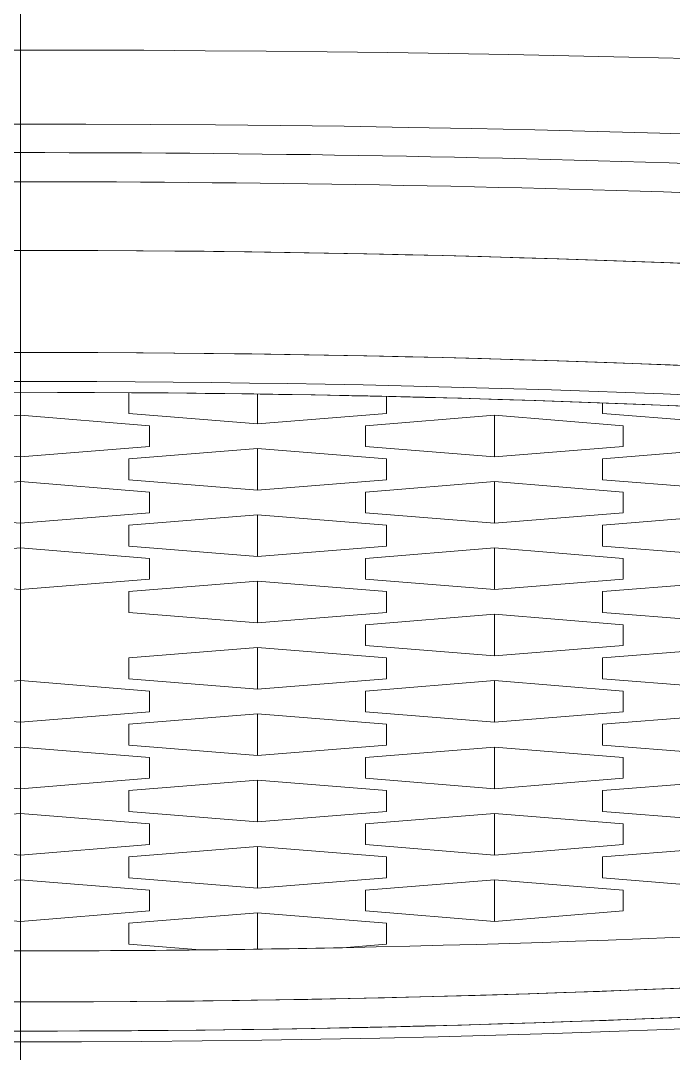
# Model space of a CAD drawing. Extents: x 6453 to 7582, y 0 to 827.
# Drawn here: x 6755.186 to 6757.719, y 201.341 to 205.349 of the extents above; entities that cross this region are included whole.
import ezdxf

# ---------------------------------------------------------------- set-up
doc = ezdxf.new("R2010")
doc.units = 0
doc.header["$LTSCALE"] = 30
doc.header["$MEASUREMENT"] = 0
doc.linetypes.add('CENTER', pattern=[2, 1.25, -0.25, 0.25, -0.25])
doc.layers.add('1', color=7, linetype='CONTINUOUS')
doc.layers.add('DEF_LAYER_ASSEM_MEMBER', color=7, linetype='CONTINUOUS')

msp = doc.modelspace()

# ---------------------------------------------------------------- linework, layer by layer
at = {"layer": '1', "color": 7, "linetype": 'Continuous', "lineweight": 18}
for p, q in [((6755.6051, 203.9051), (6755.6051, 203.8248)), ((6755.6051, 203.8248), (6755.6051, 203.9051)), ((6755.6051, 203.8248), (6755.6051, 203.9051)), ((6755.6051, 203.9051), (6755.6051, 203.8248)), ((6755.6051, 203.8248), (6755.6051, 203.9051)), ((6756.1051, 203.7844), (6756.1051, 203.8998)), ((6756.1051, 203.7844), (6756.1051, 203.8998)), ((6756.1051, 203.8998), (6756.1051, 203.7844)), ((6756.1051, 203.7844), (6756.1051, 203.8998)), ((6756.6051, 203.8905), (6756.6051, 203.8248)), ((6756.6051, 203.8904), (6756.6051, 203.8248)), ((6756.6051, 203.8248), (6756.6051, 203.8904)), ((6756.6051, 203.8904), (6756.6051, 203.8248)), ((6756.6051, 203.8248), (6756.6051, 203.8904)), ((6757.4436, 203.8248), (6757.4436, 203.8655)), ((6757.4436, 203.8248), (6757.4436, 203.8655)), ((6757.4436, 203.8655), (6757.4436, 203.8248)), ((6757.4436, 203.8248), (6757.4436, 203.8655)), ((6757.4436, 203.8655), (6757.4436, 203.8248)), ((6754.6858, 203.7769), (6755.1858, 203.8173)), ((6755.1858, 203.8173), (6754.6858, 203.7769)), ((6754.6858, 203.7769), (6755.1858, 203.8173)), ((6755.1858, 203.8173), (6754.6858, 203.7769)), ((6755.1858, 203.6556), (6755.1858, 203.8174)), ((6755.1858, 203.8174), (6755.1858, 203.6556)), ((6755.1858, 203.6556), (6755.1858, 203.8174)), ((6755.1858, 203.6556), (6755.1858, 203.8174)), ((6755.6858, 203.7769), (6755.1858, 203.8173)), ((6755.1858, 203.8173), (6755.6858, 203.7769)), ((6755.1858, 203.8173), (6755.6858, 203.7769)), ((6755.6858, 203.7769), (6755.1858, 203.8173)), ((6755.6051, 203.8248), (6756.1051, 203.7844)), ((6756.1051, 203.7844), (6755.6051, 203.8248)), ((6756.1051, 203.7844), (6755.6051, 203.8248)), ((6755.6051, 203.8248), (6756.1051, 203.7844)), ((6756.6051, 203.8248), (6756.1051, 203.7844)), ((6756.1051, 203.7844), (6756.6051, 203.8248)), ((6756.6051, 203.8248), (6756.1051, 203.7844)), ((6756.1051, 203.7844), (6756.6051, 203.8248)), ((6756.5243, 203.7769), (6757.0243, 203.8173)), ((6757.0243, 203.8173), (6756.5243, 203.7769)), ((6756.5243, 203.7769), (6757.0243, 203.8173)), ((6757.0243, 203.8173), (6756.5243, 203.7769)), ((6757.0243, 203.8174), (6757.0243, 203.6556)), ((6757.0243, 203.6556), (6757.0243, 203.8174)), ((6757.0243, 203.6556), (6757.0243, 203.8174)), ((6757.0243, 203.6556), (6757.0243, 203.8174)), ((6757.0243, 203.8173), (6757.5243, 203.7769)), ((6757.5243, 203.7769), (6757.0243, 203.8173)), ((6757.0243, 203.8173), (6757.5243, 203.7769)), ((6757.5243, 203.7769), (6757.0243, 203.8173)), ((6757.9436, 203.7844), (6757.4436, 203.8248)), ((6757.4436, 203.8248), (6757.9436, 203.7844)), ((6757.9436, 203.7844), (6757.4436, 203.8248)), ((6757.4436, 203.8248), (6757.9436, 203.7844)), ((6755.6858, 203.7769), (6755.6858, 203.6961)), ((6755.6858, 203.7769), (6755.6858, 203.6961)), ((6755.6858, 203.6961), (6755.6858, 203.7769)), ((6755.6858, 203.7769), (6755.6858, 203.6961)), ((6755.6858, 203.6961), (6755.6858, 203.7769)), ((6756.5243, 203.6961), (6756.5243, 203.7769)), ((6756.5243, 203.6961), (6756.5243, 203.7769)), ((6756.5243, 203.7769), (6756.5243, 203.6961)), ((6756.5243, 203.6961), (6756.5243, 203.7769)), ((6756.5243, 203.7769), (6756.5243, 203.6961)), ((6757.5243, 203.6961), (6757.5243, 203.7769)), ((6757.5243, 203.7769), (6757.5243, 203.6961)), ((6757.5243, 203.7769), (6757.5243, 203.6961)), ((6757.5243, 203.6961), (6757.5243, 203.7769)), ((6757.5243, 203.7769), (6757.5243, 203.6961)), ((6755.1858, 203.6556), (6754.6858, 203.6961)), ((6754.6858, 203.6961), (6755.1858, 203.6556)), ((6755.1858, 203.6556), (6754.6858, 203.6961)), ((6754.6858, 203.6961), (6755.1858, 203.6556)), ((6755.6858, 203.6961), (6755.1858, 203.6556)), ((6755.1858, 203.6556), (6755.6858, 203.6961)), ((6755.6858, 203.6961), (6755.1858, 203.6556)), ((6755.1858, 203.6556), (6755.6858, 203.6961)), ((6756.1051, 203.6886), (6755.6051, 203.6482)), ((6755.6051, 203.6482), (6756.1051, 203.6886)), ((6755.6051, 203.6482), (6756.1051, 203.6886)), ((6756.1051, 203.6886), (6755.6051, 203.6482)), ((6756.1051, 203.6886), (6756.6051, 203.6482)), ((6756.1051, 203.5269), (6756.1051, 203.6886)), ((6756.1051, 203.5269), (6756.1051, 203.6886)), ((6756.6051, 203.6482), (6756.1051, 203.6886)), ((6756.1051, 203.6886), (6756.1051, 203.5269)), ((6756.1051, 203.6886), (6756.6051, 203.6482)), ((6756.1051, 203.5269), (6756.1051, 203.6886)), ((6756.6051, 203.6482), (6756.1051, 203.6886)), ((6757.0243, 203.6556), (6756.5243, 203.6961)), ((6756.5243, 203.6961), (6757.0243, 203.6556)), ((6757.0243, 203.6556), (6756.5243, 203.6961)), ((6756.5243, 203.6961), (6757.0243, 203.6556)), ((6757.0243, 203.6556), (6757.5243, 203.6961)), ((6757.5243, 203.6961), (6757.0243, 203.6556)), ((6757.0243, 203.6556), (6757.5243, 203.6961)), ((6757.5243, 203.6961), (6757.0243, 203.6556)), ((6757.9436, 203.6886), (6757.4436, 203.6482)), ((6757.4436, 203.6482), (6757.9436, 203.6886)), ((6757.4436, 203.6482), (6757.9436, 203.6886)), ((6757.9436, 203.6886), (6757.4436, 203.6482)), ((6755.6051, 203.6482), (6755.6051, 203.5673)), ((6755.6051, 203.5673), (6755.6051, 203.6482)), ((6755.6051, 203.5673), (6755.6051, 203.6482)), ((6755.6051, 203.6482), (6755.6051, 203.5673)), ((6755.6051, 203.5673), (6755.6051, 203.6482)), ((6756.6051, 203.6482), (6756.6051, 203.5673)), ((6756.6051, 203.6482), (6756.6051, 203.5673)), ((6756.6051, 203.5673), (6756.6051, 203.6482)), ((6756.6051, 203.6482), (6756.6051, 203.5673)), ((6756.6051, 203.5673), (6756.6051, 203.6482)), ((6757.4436, 203.5673), (6757.4436, 203.6482)), ((6757.4436, 203.5673), (6757.4436, 203.6482)), ((6757.4436, 203.6482), (6757.4436, 203.5673)), ((6757.4436, 203.5673), (6757.4436, 203.6482)), ((6757.4436, 203.6482), (6757.4436, 203.5673)), ((6755.6051, 203.5673), (6756.1051, 203.5269)), ((6756.1051, 203.5269), (6755.6051, 203.5673)), ((6756.1051, 203.5269), (6755.6051, 203.5673)), ((6755.6051, 203.5673), (6756.1051, 203.5269)), ((6756.6051, 203.5673), (6756.1051, 203.5269)), ((6756.1051, 203.5269), (6756.6051, 203.5673)), ((6756.6051, 203.5673), (6756.1051, 203.5269)), ((6756.1051, 203.5269), (6756.6051, 203.5673)), ((6757.9436, 203.5269), (6757.4436, 203.5673)), ((6757.4436, 203.5673), (6757.9436, 203.5269)), ((6757.9436, 203.5269), (6757.4436, 203.5673)), ((6757.4436, 203.5673), (6757.9436, 203.5269)), ((6755.1858, 203.5599), (6754.6858, 203.5194)), ((6754.6858, 203.5194), (6755.1858, 203.5599)), ((6755.1858, 203.5599), (6754.6858, 203.5194)), ((6754.6858, 203.5194), (6755.1858, 203.5599)), ((6755.1858, 203.5599), (6755.6858, 203.5194)), ((6755.1858, 203.5599), (6755.1858, 203.3981)), ((6755.1858, 203.3981), (6755.1858, 203.5599)), ((6755.1858, 203.3981), (6755.1858, 203.5599)), ((6755.6858, 203.5194), (6755.1858, 203.5599)), ((6755.1858, 203.5599), (6755.6858, 203.5194)), ((6755.1858, 203.3981), (6755.1858, 203.5599)), ((6755.6858, 203.5194), (6755.1858, 203.5599)), ((6756.5243, 203.5194), (6757.0243, 203.5599)), ((6757.0243, 203.5599), (6756.5243, 203.5194)), ((6756.5243, 203.5194), (6757.0243, 203.5599)), ((6757.0243, 203.5599), (6756.5243, 203.5194)), ((6757.0243, 203.5599), (6757.5243, 203.5194)), ((6757.0243, 203.3981), (6757.0243, 203.5599)), ((6757.5243, 203.5194), (6757.0243, 203.5599)), ((6757.0243, 203.5599), (6757.5243, 203.5194)), ((6757.0243, 203.5599), (6757.0243, 203.3981)), ((6757.0243, 203.3981), (6757.0243, 203.5599)), ((6757.5243, 203.5194), (6757.0243, 203.5599)), ((6757.0243, 203.3981), (6757.0243, 203.5599)), ((6755.6858, 203.5194), (6755.6858, 203.4386)), ((6755.6858, 203.5194), (6755.6858, 203.4386)), ((6755.6858, 203.4386), (6755.6858, 203.5194)), ((6755.6858, 203.5194), (6755.6858, 203.4386)), ((6755.6858, 203.4386), (6755.6858, 203.5194)), ((6756.5243, 203.5194), (6756.5243, 203.4386)), ((6756.5243, 203.4386), (6756.5243, 203.5194)), ((6756.5243, 203.4386), (6756.5243, 203.5194)), ((6756.5243, 203.4386), (6756.5243, 203.5194)), ((6756.5243, 203.5194), (6756.5243, 203.4386)), ((6757.5243, 203.4386), (6757.5243, 203.5194)), ((6757.5243, 203.5194), (6757.5243, 203.4386)), ((6757.5243, 203.5194), (6757.5243, 203.4386)), ((6757.5243, 203.4386), (6757.5243, 203.5194)), ((6757.5243, 203.5194), (6757.5243, 203.4386)), ((6755.1858, 203.3981), (6754.6858, 203.4386)), ((6754.6858, 203.4386), (6755.1858, 203.3981)), ((6755.1858, 203.3981), (6754.6858, 203.4386)), ((6754.6858, 203.4386), (6755.1858, 203.3981)), ((6755.6858, 203.4386), (6755.1858, 203.3981)), ((6755.1858, 203.3981), (6755.6858, 203.4386)), ((6755.6858, 203.4386), (6755.1858, 203.3981)), ((6755.1858, 203.3981), (6755.6858, 203.4386)), ((6755.6051, 203.3907), (6756.1051, 203.4311)), ((6756.1051, 203.4311), (6755.6051, 203.3907)), ((6755.6051, 203.3907), (6756.1051, 203.4311)), ((6756.1051, 203.4311), (6755.6051, 203.3907)), ((6756.1051, 203.4311), (6756.6051, 203.3907)), ((6756.1051, 203.2694), (6756.1051, 203.4311)), ((6756.6051, 203.3907), (6756.1051, 203.4311)), ((6756.1051, 203.2694), (6756.1051, 203.4311)), ((6756.1051, 203.4311), (6756.6051, 203.3907)), ((6756.1051, 203.4311), (6756.1051, 203.2694)), ((6756.1051, 203.2694), (6756.1051, 203.4311)), ((6756.6051, 203.3907), (6756.1051, 203.4311)), ((6756.5243, 203.4386), (6757.0243, 203.3981)), ((6757.0243, 203.3981), (6756.5243, 203.4386)), ((6757.0243, 203.3981), (6756.5243, 203.4386)), ((6756.5243, 203.4386), (6757.0243, 203.3981)), ((6757.0243, 203.3981), (6757.5243, 203.4386)), ((6757.5243, 203.4386), (6757.0243, 203.3981)), ((6757.0243, 203.3981), (6757.5243, 203.4386)), ((6757.5243, 203.4386), (6757.0243, 203.3981)), ((6757.4436, 203.3907), (6757.9436, 203.4311)), ((6757.9436, 203.4311), (6757.4436, 203.3907)), ((6757.4436, 203.3907), (6757.9436, 203.4311)), ((6757.9436, 203.4311), (6757.4436, 203.3907)), ((6755.6051, 203.3098), (6755.6051, 203.3907)), ((6755.6051, 203.3907), (6755.6051, 203.3098)), ((6755.6051, 203.3098), (6755.6051, 203.3907)), ((6755.6051, 203.3098), (6755.6051, 203.3907)), ((6755.6051, 203.3907), (6755.6051, 203.3098)), ((6756.6051, 203.3907), (6756.6051, 203.3098)), ((6756.6051, 203.3098), (6756.6051, 203.3907)), ((6756.6051, 203.3907), (6756.6051, 203.3098)), ((6756.6051, 203.3907), (6756.6051, 203.3098)), ((6756.6051, 203.3098), (6756.6051, 203.3907)), ((6757.4436, 203.3098), (6757.4436, 203.3907)), ((6757.4436, 203.3907), (6757.4436, 203.3098)), ((6757.4436, 203.3098), (6757.4436, 203.3907)), ((6757.4436, 203.3098), (6757.4436, 203.3907)), ((6757.4436, 203.3907), (6757.4436, 203.3098)), ((6754.6858, 203.2619), (6755.1858, 203.3024)), ((6755.1858, 203.3024), (6754.6858, 203.2619)), ((6754.6858, 203.2619), (6755.1858, 203.3024)), ((6755.1858, 203.3024), (6754.6858, 203.2619)), ((6755.1858, 203.3024), (6755.6858, 203.2619)), ((6755.1858, 203.1406), (6755.1858, 203.3024)), ((6755.6858, 203.2619), (6755.1858, 203.3024)), ((6755.1858, 203.1406), (6755.1858, 203.3024)), ((6755.1858, 203.3024), (6755.6858, 203.2619)), ((6755.1858, 203.3024), (6755.1858, 203.1406)), ((6755.1858, 203.1406), (6755.1858, 203.3024)), ((6755.6858, 203.2619), (6755.1858, 203.3024)), ((6755.6051, 203.3098), (6756.1051, 203.2694)), ((6756.1051, 203.2694), (6755.6051, 203.3098)), ((6756.1051, 203.2694), (6755.6051, 203.3098)), ((6755.6051, 203.3098), (6756.1051, 203.2694)), ((6756.1051, 203.2694), (6756.6051, 203.3098)), ((6756.6051, 203.3098), (6756.1051, 203.2694)), ((6756.6051, 203.3098), (6756.1051, 203.2694)), ((6756.1051, 203.2694), (6756.6051, 203.3098)), ((6756.5243, 203.2619), (6757.0243, 203.3024)), ((6757.0243, 203.3024), (6756.5243, 203.2619)), ((6756.5243, 203.2619), (6757.0243, 203.3024)), ((6757.0243, 203.3024), (6756.5243, 203.2619)), ((6757.0243, 203.3024), (6757.5243, 203.2619)), ((6757.0243, 203.1406), (6757.0243, 203.3024)), ((6757.0243, 203.3024), (6757.0243, 203.1406)), ((6757.0243, 203.1406), (6757.0243, 203.3024)), ((6757.5243, 203.2619), (6757.0243, 203.3024)), ((6757.0243, 203.3024), (6757.5243, 203.2619)), ((6757.0243, 203.1406), (6757.0243, 203.3024)), ((6757.5243, 203.2619), (6757.0243, 203.3024)), ((6757.9436, 203.2694), (6757.4436, 203.3098)), ((6757.4436, 203.3098), (6757.9436, 203.2694)), ((6757.9436, 203.2694), (6757.4436, 203.3098)), ((6757.4436, 203.3098), (6757.9436, 203.2694)), ((6755.6858, 203.262), (6755.6858, 203.1811)), ((6755.6858, 203.2619), (6755.6858, 203.1811)), ((6755.6858, 203.1811), (6755.6858, 203.2619)), ((6755.6858, 203.2619), (6755.6858, 203.1811)), ((6755.6858, 203.1811), (6755.6858, 203.2619)), ((6756.5243, 203.1811), (6756.5243, 203.262)), ((6756.5243, 203.1811), (6756.5243, 203.2619)), ((6756.5243, 203.2619), (6756.5243, 203.1811)), ((6756.5243, 203.1811), (6756.5243, 203.2619)), ((6756.5243, 203.2619), (6756.5243, 203.1811)), ((6757.5243, 203.262), (6757.5243, 203.1811)), ((6757.5243, 203.1811), (6757.5243, 203.2619)), ((6757.5243, 203.2619), (6757.5243, 203.1811)), ((6757.5243, 203.1811), (6757.5243, 203.2619)), ((6757.5243, 203.2619), (6757.5243, 203.1811)), ((6754.6858, 203.1811), (6755.1858, 203.1406)), ((6755.1858, 203.1406), (6754.6858, 203.1811)), ((6755.1858, 203.1406), (6754.6858, 203.1811)), ((6754.6858, 203.1811), (6755.1858, 203.1406)), ((6755.1858, 203.1406), (6755.6858, 203.1811)), ((6755.6858, 203.1811), (6755.1858, 203.1406)), ((6755.6858, 203.1811), (6755.1858, 203.1406)), ((6755.1858, 203.1406), (6755.6858, 203.1811)), ((6755.6051, 203.1332), (6756.1051, 203.1736)), ((6756.1051, 203.1736), (6755.6051, 203.1332)), ((6755.6051, 203.1332), (6756.1051, 203.1736)), ((6756.1051, 203.1736), (6755.6051, 203.1332)), ((6756.1051, 203.0119), (6756.1051, 203.1736)), ((6756.1051, 203.1736), (6756.1051, 203.0119)), ((6756.1051, 203.0119), (6756.1051, 203.1736)), ((6756.6051, 203.1332), (6756.1051, 203.1736)), ((6756.1051, 203.1736), (6756.6051, 203.1332)), ((6756.1051, 203.1736), (6756.6051, 203.1332)), ((6756.1051, 203.0119), (6756.1051, 203.1736)), ((6756.6051, 203.1332), (6756.1051, 203.1736)), ((6757.0243, 203.1406), (6756.5243, 203.1811)), ((6756.5243, 203.1811), (6757.0243, 203.1406)), ((6757.0243, 203.1406), (6756.5243, 203.1811)), ((6756.5243, 203.1811), (6757.0243, 203.1406)), ((6757.5243, 203.1811), (6757.0243, 203.1406)), ((6757.0243, 203.1406), (6757.5243, 203.1811)), ((6757.5243, 203.1811), (6757.0243, 203.1406)), ((6757.0243, 203.1406), (6757.5243, 203.1811)), ((6757.4436, 203.1332), (6757.9436, 203.1736)), ((6757.9436, 203.1736), (6757.4436, 203.1332)), ((6757.4436, 203.1332), (6757.9436, 203.1736)), ((6757.9436, 203.1736), (6757.4436, 203.1332)), ((6755.6051, 203.0523), (6755.6051, 203.1332)), ((6755.6051, 203.0523), (6755.6051, 203.1332)), ((6755.6051, 203.1332), (6755.6051, 203.0523)), ((6755.6051, 203.0523), (6755.6051, 203.1332)), ((6755.6051, 203.1332), (6755.6051, 203.0523)), ((6756.6051, 203.1332), (6756.6051, 203.0523)), ((6756.6051, 203.1332), (6756.6051, 203.0523)), ((6756.6051, 203.0523), (6756.6051, 203.1332)), ((6756.6051, 203.1332), (6756.6051, 203.0523)), ((6756.6051, 203.0523), (6756.6051, 203.1332)), ((6757.4436, 203.0523), (6757.4436, 203.1332)), ((6757.4436, 203.1332), (6757.4436, 203.0523)), ((6757.4436, 203.0523), (6757.4436, 203.1332)), ((6757.4436, 203.0523), (6757.4436, 203.1332)), ((6757.4436, 203.1332), (6757.4436, 203.0523)), ((6756.1051, 203.0119), (6755.6051, 203.0523)), ((6755.6051, 203.0523), (6756.1051, 203.0119)), ((6756.1051, 203.0119), (6755.6051, 203.0523)), ((6755.6051, 203.0523), (6756.1051, 203.0119)), ((6756.6051, 203.0523), (6756.1051, 203.0119)), ((6756.1051, 203.0119), (6756.6051, 203.0523)), ((6756.6051, 203.0523), (6756.1051, 203.0119)), ((6756.1051, 203.0119), (6756.6051, 203.0523)), ((6757.4436, 203.0523), (6757.9436, 203.0119)), ((6757.9436, 203.0119), (6757.4436, 203.0523)), ((6757.9436, 203.0119), (6757.4436, 203.0523)), ((6757.4436, 203.0523), (6757.9436, 203.0119)), ((6757.0243, 203.0449), (6756.5243, 203.0044)), ((6756.5243, 203.0044), (6757.0243, 203.0449)), ((6757.0243, 203.0449), (6756.5243, 203.0044)), ((6756.5243, 203.0044), (6757.0243, 203.0449)), ((6757.0243, 203.0449), (6757.5243, 203.0044)), ((6757.0243, 202.8832), (6757.0243, 203.0449)), ((6757.0243, 203.0449), (6757.0243, 202.8832)), ((6757.0243, 202.8832), (6757.0243, 203.0449)), ((6757.5243, 203.0044), (6757.0243, 203.0449)), ((6757.0243, 203.0449), (6757.5243, 203.0044)), ((6757.0243, 202.8832), (6757.0243, 203.0449)), ((6757.5243, 203.0044), (6757.0243, 203.0449)), ((6756.5243, 203.0044), (6756.5243, 202.9236)), ((6756.5243, 202.9236), (6756.5243, 203.0044)), ((6756.5243, 202.9236), (6756.5243, 203.0044)), ((6756.5243, 203.0044), (6756.5243, 202.9236)), ((6757.5243, 203.0044), (6757.5243, 202.9236)), ((6757.5243, 202.9236), (6757.5243, 203.0044)), ((6757.5243, 203.0044), (6757.5243, 202.9236)), ((6757.5243, 202.9236), (6757.5243, 203.0044)), ((6755.6051, 202.8757), (6756.1051, 202.9161)), ((6756.1051, 202.9161), (6755.6051, 202.8757)), ((6755.6051, 202.8757), (6756.1051, 202.9161)), ((6756.1051, 202.9161), (6755.6051, 202.8757)), ((6756.1051, 202.9161), (6756.6051, 202.8757)), ((6756.1051, 202.7544), (6756.1051, 202.9161)), ((6756.1051, 202.7544), (6756.1051, 202.9161)), ((6756.6051, 202.8757), (6756.1051, 202.9161)), ((6756.1051, 202.9161), (6756.6051, 202.8757)), ((6756.1051, 202.7544), (6756.1051, 202.9161)), ((6756.6051, 202.8757), (6756.1051, 202.9161)), ((6756.1051, 202.9161), (6756.1051, 202.7544)), ((6757.0243, 202.8832), (6756.5243, 202.9236)), ((6756.5243, 202.9236), (6757.0243, 202.8832)), ((6757.0243, 202.8832), (6756.5243, 202.9236)), ((6756.5243, 202.9236), (6757.0243, 202.8832)), ((6757.5243, 202.9236), (6757.0243, 202.8832)), ((6757.0243, 202.8832), (6757.5243, 202.9236)), ((6757.5243, 202.9236), (6757.0243, 202.8832)), ((6757.0243, 202.8832), (6757.5243, 202.9236)), ((6757.9436, 202.9161), (6757.4436, 202.8757)), ((6757.4436, 202.8757), (6757.9436, 202.9161)), ((6757.4436, 202.8757), (6757.9436, 202.9161)), ((6757.9436, 202.9161), (6757.4436, 202.8757)), ((6755.6051, 202.7948), (6755.6051, 202.8757)), ((6755.6051, 202.8757), (6755.6051, 202.7948)), ((6755.6051, 202.7948), (6755.6051, 202.8757)), ((6755.6051, 202.8757), (6755.6051, 202.7948)), ((6755.6051, 202.7948), (6755.6051, 202.8757)), ((6756.6051, 202.8757), (6756.6051, 202.7948)), ((6756.6051, 202.8757), (6756.6051, 202.7948)), ((6756.6051, 202.7948), (6756.6051, 202.8757)), ((6756.6051, 202.8757), (6756.6051, 202.7948)), ((6756.6051, 202.7948), (6756.6051, 202.8757)), ((6757.4436, 202.7948), (6757.4436, 202.8757)), ((6757.4436, 202.8757), (6757.4436, 202.7948)), ((6757.4436, 202.7948), (6757.4436, 202.8757)), ((6757.4436, 202.7948), (6757.4436, 202.8757)), ((6757.4436, 202.8757), (6757.4436, 202.7948)), ((6755.1858, 202.7874), (6754.6858, 202.747)), ((6754.6858, 202.747), (6755.1858, 202.7874)), ((6754.6858, 202.747), (6755.1858, 202.7874)), ((6755.1858, 202.7874), (6754.6858, 202.747)), ((6755.1858, 202.7874), (6755.1858, 202.6257)), ((6755.1858, 202.6257), (6755.1858, 202.7874)), ((6755.1858, 202.6257), (6755.1858, 202.7874)), ((6755.6858, 202.747), (6755.1858, 202.7874)), ((6755.1858, 202.7874), (6755.6858, 202.747)), ((6755.1858, 202.6257), (6755.1858, 202.7874)), ((6755.6858, 202.747), (6755.1858, 202.7874)), ((6755.1858, 202.7874), (6755.6858, 202.747)), ((6755.6051, 202.7948), (6756.1051, 202.7544)), ((6756.1051, 202.7544), (6755.6051, 202.7948)), ((6755.6051, 202.7948), (6756.1051, 202.7544)), ((6756.1051, 202.7544), (6755.6051, 202.7948)), ((6756.6051, 202.7948), (6756.1051, 202.7544)), ((6756.1051, 202.7544), (6756.6051, 202.7948)), ((6756.6051, 202.7948), (6756.1051, 202.7544)), ((6756.1051, 202.7544), (6756.6051, 202.7948)), ((6756.5243, 202.747), (6757.0243, 202.7874)), ((6757.0243, 202.7874), (6756.5243, 202.747)), ((6756.5243, 202.747), (6757.0243, 202.7874)), ((6757.0243, 202.7874), (6756.5243, 202.747)), ((6757.0243, 202.7874), (6757.5243, 202.747)), ((6757.0243, 202.6257), (6757.0243, 202.7874)), ((6757.5243, 202.747), (6757.0243, 202.7874)), ((6757.0243, 202.7874), (6757.0243, 202.6257)), ((6757.0243, 202.6257), (6757.0243, 202.7874)), ((6757.0243, 202.7874), (6757.5243, 202.747)), ((6757.0243, 202.6257), (6757.0243, 202.7874)), ((6757.5243, 202.747), (6757.0243, 202.7874)), ((6757.9436, 202.7544), (6757.4436, 202.7948)), ((6757.4436, 202.7948), (6757.9436, 202.7544)), ((6757.9436, 202.7544), (6757.4436, 202.7948)), ((6757.4436, 202.7948), (6757.9436, 202.7544)), ((6755.6858, 202.747), (6755.6858, 202.6661)), ((6755.6858, 202.747), (6755.6858, 202.6661)), ((6755.6858, 202.6661), (6755.6858, 202.747)), ((6755.6858, 202.747), (6755.6858, 202.6661)), ((6755.6858, 202.6661), (6755.6858, 202.747)), ((6756.5243, 202.6661), (6756.5243, 202.747)), ((6756.5243, 202.747), (6756.5243, 202.6661)), ((6756.5243, 202.6661), (6756.5243, 202.747)), ((6756.5243, 202.6661), (6756.5243, 202.747)), ((6756.5243, 202.747), (6756.5243, 202.6661)), ((6757.5243, 202.747), (6757.5243, 202.6661)), ((6757.5243, 202.6661), (6757.5243, 202.747)), ((6757.5243, 202.747), (6757.5243, 202.6661)), ((6757.5243, 202.747), (6757.5243, 202.6661)), ((6757.5243, 202.6661), (6757.5243, 202.747)), ((6755.1858, 202.6257), (6754.6858, 202.6661)), ((6754.6858, 202.6661), (6755.1858, 202.6257)), ((6755.1858, 202.6257), (6754.6858, 202.6661)), ((6754.6858, 202.6661), (6755.1858, 202.6257)), ((6755.6858, 202.6661), (6755.1858, 202.6257)), ((6755.1858, 202.6257), (6755.6858, 202.6661)), ((6755.6858, 202.6661), (6755.1858, 202.6257)), ((6755.1858, 202.6257), (6755.6858, 202.6661)), ((6755.6051, 202.6182), (6756.1051, 202.6586)), ((6756.1051, 202.6586), (6755.6051, 202.6182)), ((6755.6051, 202.6182), (6756.1051, 202.6586)), ((6756.1051, 202.6586), (6755.6051, 202.6182)), ((6756.1051, 202.6586), (6756.1051, 202.4969)), ((6756.1051, 202.4969), (6756.1051, 202.6586)), ((6756.1051, 202.6586), (6756.6051, 202.6182)), ((6756.1051, 202.4969), (6756.1051, 202.6586)), ((6756.6051, 202.6182), (6756.1051, 202.6586)), ((6756.1051, 202.6586), (6756.6051, 202.6182)), ((6756.1051, 202.4969), (6756.1051, 202.6586)), ((6756.6051, 202.6182), (6756.1051, 202.6586)), ((6756.5243, 202.6661), (6757.0243, 202.6257)), ((6757.0243, 202.6257), (6756.5243, 202.6661)), ((6757.0243, 202.6257), (6756.5243, 202.6661)), ((6756.5243, 202.6661), (6757.0243, 202.6257)), ((6757.0243, 202.6257), (6757.5243, 202.6661)), ((6757.5243, 202.6661), (6757.0243, 202.6257)), ((6757.5243, 202.6661), (6757.0243, 202.6257)), ((6757.0243, 202.6257), (6757.5243, 202.6661)), ((6757.9436, 202.6586), (6757.4436, 202.6182)), ((6757.4436, 202.6182), (6757.9436, 202.6586)), ((6757.4436, 202.6182), (6757.9436, 202.6586)), ((6757.9436, 202.6586), (6757.4436, 202.6182)), ((6755.6051, 202.5373), (6755.6051, 202.6182)), ((6755.6051, 202.5373), (6755.6051, 202.6182)), ((6755.6051, 202.6182), (6755.6051, 202.5373)), ((6755.6051, 202.5373), (6755.6051, 202.6182)), ((6755.6051, 202.6182), (6755.6051, 202.5373)), ((6756.6051, 202.6182), (6756.6051, 202.5373)), ((6756.6051, 202.6182), (6756.6051, 202.5373)), ((6756.6051, 202.5373), (6756.6051, 202.6182)), ((6756.6051, 202.6182), (6756.6051, 202.5373)), ((6756.6051, 202.5373), (6756.6051, 202.6182)), ((6757.4436, 202.5373), (6757.4436, 202.6182)), ((6757.4436, 202.6182), (6757.4436, 202.5373)), ((6757.4436, 202.5373), (6757.4436, 202.6182)), ((6757.4436, 202.5373), (6757.4436, 202.6182)), ((6757.4436, 202.6182), (6757.4436, 202.5373)), ((6754.6858, 202.4895), (6755.1858, 202.5299)), ((6755.1858, 202.5299), (6754.6858, 202.4895)), ((6754.6858, 202.4895), (6755.1858, 202.5299)), ((6755.1858, 202.5299), (6754.6858, 202.4895)), ((6755.1858, 202.5299), (6755.6858, 202.4895)), ((6755.1858, 202.3682), (6755.1858, 202.5299)), ((6755.1858, 202.3682), (6755.1858, 202.5299)), ((6755.6858, 202.4895), (6755.1858, 202.5299)), ((6755.1858, 202.5299), (6755.1858, 202.3682)), ((6755.1858, 202.5299), (6755.6858, 202.4895)), ((6755.1858, 202.3682), (6755.1858, 202.5299)), ((6755.6858, 202.4895), (6755.1858, 202.5299)), ((6756.1051, 202.4969), (6755.6051, 202.5373)), ((6755.6051, 202.5373), (6756.1051, 202.4969)), ((6756.1051, 202.4969), (6755.6051, 202.5373)), ((6755.6051, 202.5373), (6756.1051, 202.4969)), ((6756.6051, 202.5373), (6756.1051, 202.4969)), ((6756.1051, 202.4969), (6756.6051, 202.5373)), ((6756.6051, 202.5373), (6756.1051, 202.4969)), ((6756.1051, 202.4969), (6756.6051, 202.5373)), ((6756.5243, 202.4895), (6757.0243, 202.5299)), ((6757.0243, 202.5299), (6756.5243, 202.4895)), ((6756.5243, 202.4895), (6757.0243, 202.5299)), ((6757.0243, 202.5299), (6756.5243, 202.4895)), ((6757.0243, 202.5299), (6757.0243, 202.3682)), ((6757.0243, 202.5299), (6757.5243, 202.4895)), ((6757.0243, 202.3682), (6757.0243, 202.5299)), ((6757.5243, 202.4895), (6757.0243, 202.5299)), ((6757.0243, 202.5299), (6757.5243, 202.4895)), ((6757.0243, 202.3682), (6757.0243, 202.5299)), ((6757.0243, 202.3682), (6757.0243, 202.5299)), ((6757.5243, 202.4895), (6757.0243, 202.5299)), ((6757.9436, 202.4969), (6757.4436, 202.5373)), ((6757.4436, 202.5373), (6757.9436, 202.4969)), ((6757.9436, 202.4969), (6757.4436, 202.5373)), ((6757.4436, 202.5373), (6757.9436, 202.4969)), ((6755.6858, 202.4895), (6755.6858, 202.4086)), ((6755.6858, 202.4086), (6755.6858, 202.4895)), ((6755.6858, 202.4895), (6755.6858, 202.4086)), ((6755.6858, 202.4895), (6755.6858, 202.4086)), ((6755.6858, 202.4086), (6755.6858, 202.4895)), ((6756.5243, 202.4086), (6756.5243, 202.4895)), ((6756.5243, 202.4086), (6756.5243, 202.4895)), ((6756.5243, 202.4895), (6756.5243, 202.4086)), ((6756.5243, 202.4086), (6756.5243, 202.4895)), ((6756.5243, 202.4895), (6756.5243, 202.4086)), ((6757.5243, 202.4086), (6757.5243, 202.4895)), ((6757.5243, 202.4895), (6757.5243, 202.4086)), ((6757.5243, 202.4895), (6757.5243, 202.4086)), ((6757.5243, 202.4895), (6757.5243, 202.4086)), ((6757.5243, 202.4086), (6757.5243, 202.4895)), ((6754.6858, 202.4086), (6755.1858, 202.3682)), ((6755.1858, 202.3682), (6754.6858, 202.4086)), ((6755.1858, 202.3682), (6754.6858, 202.4086)), ((6754.6858, 202.4086), (6755.1858, 202.3682)), ((6755.6858, 202.4086), (6755.1858, 202.3682)), ((6755.1858, 202.3682), (6755.6858, 202.4086)), ((6755.6858, 202.4086), (6755.1858, 202.3682)), ((6755.1858, 202.3682), (6755.6858, 202.4086)), ((6757.0243, 202.3682), (6756.5243, 202.4086)), ((6756.5243, 202.4086), (6757.0243, 202.3682)), ((6757.0243, 202.3682), (6756.5243, 202.4086)), ((6756.5243, 202.4086), (6757.0243, 202.3682)), ((6757.0243, 202.3682), (6757.5243, 202.4086)), ((6757.5243, 202.4086), (6757.0243, 202.3682)), ((6757.5243, 202.4086), (6757.0243, 202.3682)), ((6757.0243, 202.3682), (6757.5243, 202.4086)), ((6755.6051, 202.3607), (6756.1051, 202.4011)), ((6756.1051, 202.4011), (6755.6051, 202.3607)), ((6755.6051, 202.3607), (6756.1051, 202.4011)), ((6756.1051, 202.4011), (6755.6051, 202.3607)), ((6756.1051, 202.4012), (6756.1051, 202.2394)), ((6756.1051, 202.2394), (6756.1051, 202.4012)), ((6756.1051, 202.2394), (6756.1051, 202.4012)), ((6756.1051, 202.2394), (6756.1051, 202.4012)), ((6756.6051, 202.3607), (6756.1051, 202.4011)), ((6756.1051, 202.4011), (6756.6051, 202.3607)), ((6756.1051, 202.4011), (6756.6051, 202.3607)), ((6756.6051, 202.3607), (6756.1051, 202.4011)), ((6757.4436, 202.3607), (6757.9436, 202.4011)), ((6757.9436, 202.4011), (6757.4436, 202.3607)), ((6757.4436, 202.3607), (6757.9436, 202.4011)), ((6757.9436, 202.4011), (6757.4436, 202.3607)), ((6755.6051, 202.2799), (6755.6051, 202.3607)), ((6755.6051, 202.2799), (6755.6051, 202.3607)), ((6755.6051, 202.3607), (6755.6051, 202.2799)), ((6755.6051, 202.2799), (6755.6051, 202.3607)), ((6755.6051, 202.3607), (6755.6051, 202.2799)), ((6756.6051, 202.3607), (6756.6051, 202.2799)), ((6756.6051, 202.3607), (6756.6051, 202.2799)), ((6756.6051, 202.2799), (6756.6051, 202.3607)), ((6756.6051, 202.3607), (6756.6051, 202.2799)), ((6756.6051, 202.2799), (6756.6051, 202.3607)), ((6757.4436, 202.2799), (6757.4436, 202.3607)), ((6757.4436, 202.2799), (6757.4436, 202.3607)), ((6757.4436, 202.3607), (6757.4436, 202.2799)), ((6757.4436, 202.2799), (6757.4436, 202.3607)), ((6757.4436, 202.3607), (6757.4436, 202.2799)), ((6754.6858, 202.232), (6755.1858, 202.2724)), ((6755.1858, 202.2724), (6754.6858, 202.232)), ((6754.6858, 202.232), (6755.1858, 202.2724)), ((6755.1858, 202.2724), (6754.6858, 202.232)), ((6755.1858, 202.2724), (6755.1858, 202.1107)), ((6755.1858, 202.2724), (6755.6858, 202.232)), ((6755.1858, 202.1107), (6755.1858, 202.2724)), ((6755.6858, 202.232), (6755.1858, 202.2724)), ((6755.1858, 202.2724), (6755.6858, 202.232)), ((6755.1858, 202.1107), (6755.1858, 202.2724)), ((6755.6858, 202.232), (6755.1858, 202.2724)), ((6755.1858, 202.1107), (6755.1858, 202.2724)), ((6756.1051, 202.2394), (6755.6051, 202.2799)), ((6755.6051, 202.2799), (6756.1051, 202.2394)), ((6756.1051, 202.2394), (6755.6051, 202.2799)), ((6755.6051, 202.2799), (6756.1051, 202.2394)), ((6756.6051, 202.2799), (6756.1051, 202.2394)), ((6756.1051, 202.2394), (6756.6051, 202.2799)), ((6756.6051, 202.2799), (6756.1051, 202.2394)), ((6756.1051, 202.2394), (6756.6051, 202.2799)), ((6757.0243, 202.2724), (6756.5243, 202.232)), ((6756.5243, 202.232), (6757.0243, 202.2724)), ((6756.5243, 202.232), (6757.0243, 202.2724)), ((6757.0243, 202.2724), (6756.5243, 202.232)), ((6757.0243, 202.1107), (6757.0243, 202.2724)), ((6757.0243, 202.1107), (6757.0243, 202.2724)), ((6757.5243, 202.232), (6757.0243, 202.2724)), ((6757.0243, 202.2724), (6757.5243, 202.232)), ((6757.0243, 202.2724), (6757.5243, 202.232)), ((6757.0243, 202.1107), (6757.0243, 202.2724)), ((6757.5243, 202.232), (6757.0243, 202.2724)), ((6757.0243, 202.2724), (6757.0243, 202.1107)), ((6757.9436, 202.2394), (6757.4436, 202.2799)), ((6757.4436, 202.2799), (6757.9436, 202.2394)), ((6757.9436, 202.2394), (6757.4436, 202.2799)), ((6757.4436, 202.2799), (6757.9436, 202.2394)), ((6755.6858, 202.1511), (6755.6858, 202.232)), ((6755.6858, 202.232), (6755.6858, 202.1511)), ((6755.6858, 202.232), (6755.6858, 202.1511)), ((6755.6858, 202.1511), (6755.6858, 202.232)), ((6755.6858, 202.232), (6755.6858, 202.1511)), ((6756.5243, 202.1511), (6756.5243, 202.232)), ((6756.5243, 202.232), (6756.5243, 202.1511)), ((6756.5243, 202.1511), (6756.5243, 202.232)), ((6756.5243, 202.232), (6756.5243, 202.1511)), ((6756.5243, 202.1511), (6756.5243, 202.232)), ((6757.5243, 202.232), (6757.5243, 202.1511)), ((6757.5243, 202.232), (6757.5243, 202.1511)), ((6757.5243, 202.1511), (6757.5243, 202.232)), ((6757.5243, 202.232), (6757.5243, 202.1511)), ((6757.5243, 202.1511), (6757.5243, 202.232)), ((6755.1858, 202.1107), (6754.6858, 202.1511)), ((6754.6858, 202.1511), (6755.1858, 202.1107)), ((6755.1858, 202.1107), (6754.6858, 202.1511)), ((6754.6858, 202.1511), (6755.1858, 202.1107)), ((6755.1858, 202.1107), (6755.6858, 202.1511)), ((6755.6858, 202.1511), (6755.1858, 202.1107)), ((6755.1858, 202.1107), (6755.6858, 202.1511)), ((6755.6858, 202.1511), (6755.1858, 202.1107)), ((6755.6051, 202.1032), (6756.1051, 202.1437)), ((6756.1051, 202.1437), (6755.6051, 202.1032)), ((6755.6051, 202.1032), (6756.1051, 202.1437)), ((6756.1051, 202.1437), (6755.6051, 202.1032)), ((6756.1051, 202.1437), (6756.6051, 202.1032)), ((6756.1051, 201.9819), (6756.1051, 202.1437)), ((6756.6051, 202.1032), (6756.1051, 202.1437)), ((6756.1051, 202.1437), (6756.1051, 201.9819)), ((6756.1051, 202.1437), (6756.6051, 202.1032)), ((6756.1051, 201.9819), (6756.1051, 202.1437)), ((6756.1051, 201.9819), (6756.1051, 202.1437)), ((6756.6051, 202.1032), (6756.1051, 202.1437)), ((6756.5243, 202.1511), (6757.0243, 202.1107)), ((6757.0243, 202.1107), (6756.5243, 202.1511)), ((6756.5243, 202.1511), (6757.0243, 202.1107)), ((6757.0243, 202.1107), (6756.5243, 202.1511)), ((6757.5243, 202.1511), (6757.0243, 202.1107)), ((6757.0243, 202.1107), (6757.5243, 202.1511)), ((6757.5243, 202.1511), (6757.0243, 202.1107)), ((6757.0243, 202.1107), (6757.5243, 202.1511)), ((6757.4436, 202.1032), (6757.9436, 202.1437)), ((6757.9436, 202.1437), (6757.4436, 202.1032)), ((6757.4436, 202.1032), (6757.9436, 202.1437)), ((6757.9436, 202.1437), (6757.4436, 202.1032)), ((6755.6051, 202.0224), (6755.6051, 202.1032)), ((6755.6051, 202.1032), (6755.6051, 202.0224)), ((6755.6051, 202.0224), (6755.6051, 202.1032)), ((6755.6051, 202.0224), (6755.6051, 202.1032)), ((6755.6051, 202.1032), (6755.6051, 202.0224)), ((6756.6051, 202.1032), (6756.6051, 202.0224)), ((6756.6051, 202.0224), (6756.6051, 202.1032)), ((6756.6051, 202.1032), (6756.6051, 202.0224)), ((6756.6051, 202.1032), (6756.6051, 202.0224)), ((6756.6051, 202.0224), (6756.6051, 202.1032)), ((6757.4436, 202.0224), (6757.4436, 202.1032)), ((6757.4436, 202.1032), (6757.4436, 202.0224)), ((6757.4436, 202.0224), (6757.4436, 202.1032)), ((6757.4436, 202.1032), (6757.4436, 202.0224)), ((6757.4436, 202.0224), (6757.4436, 202.1032)), ((6754.6858, 201.9745), (6755.1858, 202.0149)), ((6755.1858, 202.0149), (6754.6858, 201.9745)), ((6754.6858, 201.9745), (6755.1858, 202.0149)), ((6755.1858, 202.0149), (6754.6858, 201.9745)), ((6755.1858, 202.0149), (6755.6858, 201.9745)), ((6755.1858, 201.8532), (6755.1858, 202.0149)), ((6755.6858, 201.9745), (6755.1858, 202.0149)), ((6755.1858, 202.0149), (6755.1858, 201.8532)), ((6755.1858, 202.0149), (6755.6858, 201.9745)), ((6755.1858, 201.8532), (6755.1858, 202.0149)), ((6755.1858, 201.8532), (6755.1858, 202.0149)), ((6755.6858, 201.9745), (6755.1858, 202.0149)), ((6755.6051, 202.0224), (6756.1051, 201.9819)), ((6756.1051, 201.9819), (6755.6051, 202.0224)), ((6756.1051, 201.9819), (6755.6051, 202.0224)), ((6755.6051, 202.0224), (6756.1051, 201.9819)), ((6756.1051, 201.9819), (6756.6051, 202.0224)), ((6756.6051, 202.0224), (6756.1051, 201.9819)), ((6756.6051, 202.0224), (6756.1051, 201.9819)), ((6756.1051, 201.9819), (6756.6051, 202.0224)), ((6757.0243, 202.0149), (6756.5243, 201.9745)), ((6756.5243, 201.9745), (6757.0243, 202.0149)), ((6756.5243, 201.9745), (6757.0243, 202.0149)), ((6757.0243, 202.0149), (6756.5243, 201.9745)), ((6757.0243, 201.8532), (6757.0243, 202.0149)), ((6757.0243, 201.8532), (6757.0243, 202.0149)), ((6757.5243, 201.9745), (6757.0243, 202.0149)), ((6757.0243, 202.0149), (6757.5243, 201.9745)), ((6757.0243, 202.0149), (6757.5243, 201.9745)), ((6757.0243, 201.8532), (6757.0243, 202.0149)), ((6757.5243, 201.9745), (6757.0243, 202.0149)), ((6757.0243, 202.0149), (6757.0243, 201.8532)), ((6757.4436, 202.0224), (6757.9436, 201.9819)), ((6757.9436, 201.9819), (6757.4436, 202.0224)), ((6757.4436, 202.0224), (6757.9436, 201.9819)), ((6757.9436, 201.9819), (6757.4436, 202.0224)), ((6755.6858, 201.9745), (6755.6858, 201.8936)), ((6755.6858, 201.8936), (6755.6858, 201.9745)), ((6755.6858, 201.9745), (6755.6858, 201.8936)), ((6755.6858, 201.9745), (6755.6858, 201.8936)), ((6755.6858, 201.8936), (6755.6858, 201.9745)), ((6756.5243, 201.9745), (6756.5243, 201.8936)), ((6756.5243, 201.8936), (6756.5243, 201.9745)), ((6756.5243, 201.8936), (6756.5243, 201.9745)), ((6756.5243, 201.9745), (6756.5243, 201.8936)), ((6756.5243, 201.8936), (6756.5243, 201.9745)), ((6757.5243, 201.9745), (6757.5243, 201.8936)), ((6757.5243, 201.8936), (6757.5243, 201.9745)), ((6757.5243, 201.9745), (6757.5243, 201.8936)), ((6757.5243, 201.9745), (6757.5243, 201.8936)), ((6757.5243, 201.8936), (6757.5243, 201.9745)), ((6754.6858, 201.8936), (6755.1858, 201.8532)), ((6755.1858, 201.8532), (6754.6858, 201.8936)), ((6755.1858, 201.8532), (6754.6858, 201.8936)), ((6754.6858, 201.8936), (6755.1858, 201.8532)), ((6755.1858, 201.8532), (6755.6858, 201.8936)), ((6755.6858, 201.8936), (6755.1858, 201.8532)), ((6755.6858, 201.8936), (6755.1858, 201.8532)), ((6755.1858, 201.8532), (6755.6858, 201.8936)), ((6755.6051, 201.8457), (6756.1051, 201.8862)), ((6756.1051, 201.8862), (6755.6051, 201.8457)), ((6755.6051, 201.8457), (6756.1051, 201.8862)), ((6756.1051, 201.8862), (6755.6051, 201.8457)), ((6756.1051, 201.7453), (6756.1051, 201.8862)), ((6756.1051, 201.8862), (6756.6051, 201.8457)), ((6756.1051, 201.7453), (6756.1051, 201.8862)), ((6756.6051, 201.8457), (6756.1051, 201.8862)), ((6756.1051, 201.8862), (6756.1051, 201.7453)), ((6756.1051, 201.8862), (6756.6051, 201.8457)), ((6756.1051, 201.7453), (6756.1051, 201.8862)), ((6756.6051, 201.8457), (6756.1051, 201.8862)), ((6756.5243, 201.8936), (6757.0243, 201.8532)), ((6757.0243, 201.8532), (6756.5243, 201.8936)), ((6756.5243, 201.8936), (6757.0243, 201.8532)), ((6757.0243, 201.8532), (6756.5243, 201.8936)), ((6757.5243, 201.8936), (6757.0243, 201.8532)), ((6757.0243, 201.8532), (6757.5243, 201.8936)), ((6757.5243, 201.8936), (6757.0243, 201.8532)), ((6757.0243, 201.8532), (6757.5243, 201.8936)), ((6755.6051, 201.7649), (6755.6051, 201.8458)), ((6755.6051, 201.7649), (6755.6051, 201.8457)), ((6755.6051, 201.8457), (6755.6051, 201.7649)), ((6755.6051, 201.7649), (6755.6051, 201.8457)), ((6755.6051, 201.8457), (6755.6051, 201.7649)), ((6756.6051, 201.8458), (6756.6051, 201.7649)), ((6756.6051, 201.7649), (6756.6051, 201.8457)), ((6756.6051, 201.8457), (6756.6051, 201.7649)), ((6756.6051, 201.8457), (6756.6051, 201.7649)), ((6756.6051, 201.7649), (6756.6051, 201.8457)), ((6755.6051, 201.7649), (6755.8829, 201.7424)), ((6755.8829, 201.7424), (6755.6051, 201.7649)), ((6755.8829, 201.7424), (6755.6051, 201.7649)), ((6755.6051, 201.7649), (6755.8829, 201.7424)), ((6756.6051, 201.7649), (6756.4342, 201.751)), ((6756.4342, 201.751), (6756.6051, 201.7649)), ((6756.6051, 201.7649), (6756.4342, 201.751)), ((6756.4342, 201.751), (6756.6051, 201.7649))]:
    msp.add_line(p, q, dxfattribs=at)
for centre, major_axis, start_param, end_param in [((6755.1858, 203.2321), (-14.3, 0), 4.712389, 7.853982), ((6755.1858, 203.2321), (-14.3, 0), 1.570796, 4.712389), ((6755.1858, 203.2321), (12.25, 0), 1.570796, 4.131145), ((6755.1858, 203.2321), (12.25, 0), 5.293633, 7.853982), ((6755.1858, 203.2611), (-11.25, 0), 4.444706, 4.980072), ((6755.1858, 203.2611), (11.25, 0), 1.303113, 1.83848), ((6755.1858, 203.2611), (-11.25, 0), 4.444706, 4.980072), ((6755.1858, 203.2611), (-11.25, 0), 4.444706, 4.980072), ((6755.1858, 203.162), (11.15, 0), 1.303113, 1.83848), ((6755.1858, 203.162), (11.15, 0), 1.303113, 1.83848), ((6755.1858, 203.162), (11.15, 0), 1.303113, 1.83848), ((6755.1858, 203.162), (11.15, 0), 1.303113, 1.83848), ((6755.1858, 203.162), (9.25, 0), 0, 3.141593), ((6755.1858, 203.162), (9.25, 0), 0, 3.141593), ((6755.1858, 203.162), (-9.25, 0), 3.141593, 6.283185), ((6755.1858, 203.162), (9.25, 0), 0, 3.141593), ((6755.1858, 202.766), (-9.25, 0), 3.141593, 6.283185), ((6755.1858, 202.766), (-9.25, 0), 3.141593, 6.283185), ((6755.1858, 202.766), (-9.25, 0), 3.141593, 6.283185), ((6755.1858, 202.766), (9.25, 0), 0, 3.141593), ((6755.1858, 202.667), (9.15, 0), 0, 3.141593), ((6755.1858, 202.667), (9.15, 0), 0, 3.141593), ((6755.1858, 202.667), (9.15, 0), 0, 3.141593), ((6755.1858, 202.667), (9.15, 0), 0, 3.141593), ((6755.1858, 202.667), (-8.85, 0), 3.141593, 6.283185), ((6755.1858, 202.667), (8.85, 0), 0, 3.141593), ((6755.1858, 202.667), (8.85, 0), 0, 3.141593), ((6755.1858, 202.667), (8.85, 0), 0, 3.141593), ((6755.1858, 202.766), (-8.75, 0), 0, 3.141593), ((6755.1858, 202.766), (-8.75, 0), 0, 3.141593), ((6755.1858, 202.766), (8.75, 0), 3.141593, 6.283185), ((6755.1858, 202.766), (8.75, 0), 3.141593, 6.283185), ((6755.1858, 202.667), (9.15, 0), 3.141593, 6.283185), ((6755.1858, 202.667), (9.15, 0), 3.141593, 6.283185), ((6755.1858, 202.667), (9.15, 0), 3.141593, 6.283185), ((6755.1858, 202.667), (9.15, 0), 3.141593, 6.283185), ((6755.1858, 202.667), (8.85, 0), 3.141593, 6.283185), ((6755.1858, 202.667), (-8.85, 0), 0, 3.141593), ((6755.1858, 202.667), (8.85, 0), 3.141593, 6.283185), ((6755.1858, 202.667), (8.85, 0), 3.141593, 6.283185), ((6755.1858, 202.964), (8.75, 0), 4.855545, 5.807118), ((6755.1858, 202.964), (8.75, 0), 4.855545, 5.807118), ((6755.1858, 202.964), (8.75, 0), 4.855545, 5.807118), ((6755.1858, 202.964), (8.75, 0), 4.855545, 5.807118), ((6755.1858, 202.964), (8.75, 0), 4.632646, 4.792132), ((6755.1858, 202.964), (8.75, 0), 4.632646, 4.792132), ((6755.1858, 202.964), (8.75, 0), 4.632646, 4.792132), ((6755.1858, 202.964), (8.75, 0), 4.632646, 4.792132), ((6755.1858, 202.964), (8.75, 0), 4.792132, 4.855545), ((6755.1858, 202.964), (8.75, 0), 4.792132, 4.855545), ((6755.1858, 202.964), (-8.75, 0), 1.650539, 1.713952), ((6755.1858, 202.964), (8.75, 0), 4.792132, 4.855545)]:
    msp.add_ellipse(centre, major_axis=major_axis, ratio=0.140057, start_param=start_param, end_param=end_param, dxfattribs=at)
at = {"layer": 'DEF_LAYER_ASSEM_MEMBER', "color": 1, "linetype": 'CENTER', "lineweight": 5}
msp.add_open_spline([(6755.1859, 224.0692), (6755.1858, 191.4767)], degree=1, dxfattribs=at)

doc.saveas('drawing.dxf')
